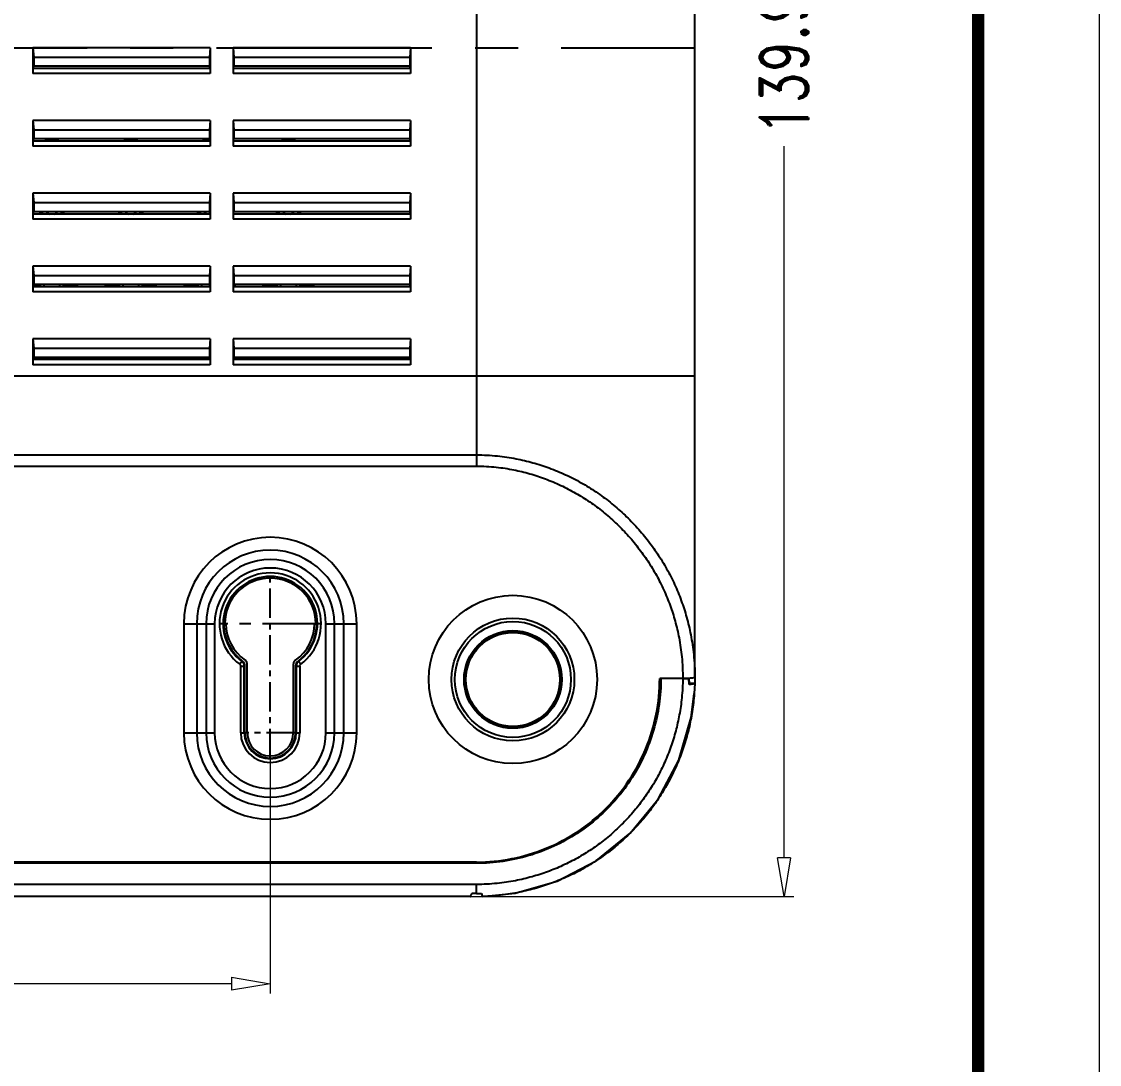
# Model space of a CAD drawing. Header units: millimetres. Extents: x 4086 to 4666, y 411 to 814.
# Drawn here: x 4577.5 to 4666.3, y 549.8 to 635.8 of the extents above; entities that cross this region are included whole.
import ezdxf

# ---------------------------------------------------------------- set-up
doc = ezdxf.new("R2010")
doc.units = ezdxf.units.MM
doc.linetypes.add('CENTER', pattern=[50.8, 31.75, -6.35, 6.35, -6.35])
doc.layers.add('dim', color=82, linetype='Continuous', lineweight=9)
doc.layers.add('from', color=7, linetype='Continuous', lineweight=13)
doc.styles.add('ROMAND', font='romand.shx', dxfattribs={"width": 0.75, "bigfont": 'gbcbig.shx'})
doc.dimstyles.new('YanXiu', dxfattribs={"dimtxt": 2.5, "dimasz": 2.2, "dimexe": 1, "dimexo": 0, "dimgap": 0.66, "dimtad": 0, "dimzin": 1, "dimdsep": 46, "dimtxsty": 'ROMAND', "dimblk": 'CLOSEDBLANK', "dimcen": 0, "dimclrd": 3, "dimclre": 3, "dimclrt": 7, "dimazin": 0, "dimtfac": 1, "dimtofl": 0, "dimtmove": 0, "dimatfit": 3, "dimldrblk": 'CLOSEDBLANK', "dimfxl": 1, "dimlwd": 5, "dimlwe": 5, "dimarcsym": 0})

# ---------------------------------------------------------------- blocks, each defined once
blk = doc.blocks.new('_ClosedBlank')
at = {"color": 0, "linetype": 'ByBlock', "lineweight": -2}
for p, q in [((-1, 0.167), (0, 0)), ((-1, 0.167), (-1, -0.167)), ((0, 0), (-1, -0.167))]:
    blk.add_line(p, q, dxfattribs=at)
blk = doc.blocks.new('*D119')
at = {"layer": 'Defpoints', "color": 0}
for p in [(4629.658, 703.546), (4614.452, 563.65), (4640.302, 563.65)]:
    blk.add_point(p, dxfattribs=at)
at = {"layer": 'dim', "color": 3, "lineweight": 5}
for p, q in [((4629.658, 703.546), (4641.101, 703.546)), ((4640.302, 700.346), (4640.302, 641.683)), ((4640.302, 566.85), (4640.302, 625.513)), ((4614.452, 563.65), (4641.101, 563.65))]:
    blk.add_line(p, q, dxfattribs=at)
at = {"layer": 'dim', "color": 3, "lineweight": 5, "xscale": 3.2, "yscale": 3.2, "zscale": 3.2}
for p, rotation in [((4640.302, 703.546), 90), ((4640.302, 563.65), 270)]:
    blk.add_blockref('_ClosedBlank', p, dxfattribs=dict(at, rotation=rotation))
at = {"layer": 'dim', "color": 7, "insert": (4640.302, 633.598), "char_height": 4, "attachment_point": 5, "rotation": 90, "style": 'ROMAND'}
blk.add_mtext('139.90', dxfattribs=at)
blk = doc.blocks.new('*D122')
at = {"layer": 'Defpoints', "color": 0}
for p in [(4457.958, 575.059), (4597.958, 575.006), (4597.958, 556.475)]:
    blk.add_point(p, dxfattribs=at)
at = {"layer": 'dim', "color": 3, "lineweight": 5}
for p, q in [((4457.958, 575.059), (4457.958, 555.675)), ((4597.958, 575.006), (4597.958, 555.675)), ((4461.158, 556.475), (4519.872, 556.475)), ((4594.758, 556.475), (4536.043, 556.475))]:
    blk.add_line(p, q, dxfattribs=at)
at = {"layer": 'dim', "color": 3, "lineweight": 5, "xscale": 3.2, "yscale": 3.2, "zscale": 3.2, "rotation": 180}
blk.add_blockref('_ClosedBlank', (4457.958, 556.475), dxfattribs=at)
at = {"layer": 'dim', "color": 3, "lineweight": 5, "xscale": 3.2, "yscale": 3.2, "zscale": 3.2}
blk.add_blockref('_ClosedBlank', (4597.958, 556.475), dxfattribs=at)
at = {"layer": 'dim', "color": 7, "insert": (4527.958, 556.475), "char_height": 4, "attachment_point": 5, "style": 'ROMAND'}
blk.add_mtext('140.00', dxfattribs=at)

msp = doc.modelspace()

# ---------------------------------------------------------------- linework, layer by layer
at = {"color": 7, "linetype": 'Continuous'}
for p, q in [((4632.958, 581.728), (4632.958, 702.506)), ((4614.957, 684.833), (4614.958, 599.131)), ((4578.4, 633.617), (4578.4, 631.492)), ((4578.4, 633.617), (4578.458, 632.847)), ((4593.015, 633.617), (4578.4, 633.617)), ((4593.015, 633.617), (4592.958, 632.847)), ((4593.015, 633.617), (4593.015, 631.492)), ((4594.9, 633.617), (4594.9, 631.492)), ((4594.9, 633.617), (4594.958, 632.847)), ((4609.515, 633.617), (4594.9, 633.617)), ((4609.515, 633.617), (4609.458, 632.847)), ((4609.515, 633.617), (4609.515, 631.492)), ((4578.458, 632.847), (4578.458, 632.093)), ((4578.458, 632.847), (4592.958, 632.847)), ((4592.958, 632.847), (4592.958, 632.093)), ((4594.958, 632.847), (4594.958, 632.093)), ((4594.958, 632.847), (4609.458, 632.847)), ((4609.458, 632.847), (4609.458, 632.093)), ((4578.458, 631.911), (4578.44, 632.093)), ((4592.975, 631.911), (4578.44, 631.911)), ((4592.958, 632.093), (4578.458, 632.093)), ((4592.958, 631.911), (4592.975, 632.093)), ((4594.958, 631.911), (4594.94, 632.093)), ((4609.475, 631.911), (4594.94, 631.911)), ((4609.458, 632.093), (4594.958, 632.093)), ((4609.458, 631.911), (4609.475, 632.093)), ((4593.015, 631.492), (4578.4, 631.492)), ((4609.515, 631.492), (4594.9, 631.492)), ((4578.4, 627.617), (4578.4, 625.492)), ((4578.4, 627.617), (4578.458, 626.847)), ((4593.015, 627.617), (4578.4, 627.617)), ((4593.015, 627.617), (4592.958, 626.847)), ((4593.015, 627.617), (4593.015, 625.492)), ((4594.9, 627.617), (4594.9, 625.492)), ((4594.9, 627.617), (4594.958, 626.847)), ((4609.515, 627.617), (4594.9, 627.617)), ((4609.515, 627.617), (4609.458, 626.847)), ((4609.515, 627.617), (4609.515, 625.492)), ((4578.458, 626.847), (4578.458, 626.093)), ((4578.458, 626.847), (4592.958, 626.847)), ((4592.958, 626.847), (4592.958, 626.093)), ((4594.958, 626.847), (4594.958, 626.093)), ((4594.958, 626.847), (4609.458, 626.847)), ((4609.458, 626.847), (4609.458, 626.093)), ((4593.015, 625.492), (4578.4, 625.492)), ((4578.458, 625.911), (4578.44, 626.093)), ((4592.975, 625.911), (4578.44, 625.911)), ((4592.958, 626.093), (4578.458, 626.093)), ((4592.958, 625.911), (4592.975, 626.093)), ((4609.515, 625.492), (4594.9, 625.492)), ((4594.958, 625.911), (4594.94, 626.093)), ((4609.475, 625.911), (4594.94, 625.911)), ((4609.458, 626.093), (4594.958, 626.093)), ((4609.458, 625.911), (4609.475, 626.093)), ((4578.4, 621.617), (4578.4, 619.492)), ((4578.4, 621.617), (4578.458, 620.847)), ((4593.015, 621.617), (4578.4, 621.617)), ((4593.015, 621.617), (4592.958, 620.847)), ((4593.015, 621.617), (4593.015, 619.492)), ((4594.9, 621.617), (4594.9, 619.492)), ((4594.9, 621.617), (4594.958, 620.847)), ((4609.515, 621.617), (4594.9, 621.617)), ((4609.515, 621.617), (4609.458, 620.847)), ((4609.515, 621.617), (4609.515, 619.492)), ((4578.458, 620.847), (4578.458, 620.093)), ((4578.458, 620.847), (4592.958, 620.847)), ((4592.958, 620.847), (4592.958, 620.093)), ((4594.958, 620.847), (4594.958, 620.093)), ((4594.958, 620.847), (4609.458, 620.847)), ((4609.458, 620.847), (4609.458, 620.093)), ((4593.015, 619.492), (4578.4, 619.492)), ((4578.458, 619.911), (4578.44, 620.093)), ((4592.975, 619.911), (4578.44, 619.911)), ((4592.958, 620.093), (4578.458, 620.093)), ((4592.958, 619.911), (4592.975, 620.093)), ((4609.515, 619.492), (4594.9, 619.492)), ((4594.958, 619.911), (4594.94, 620.093)), ((4609.475, 619.911), (4594.94, 619.911)), ((4609.458, 620.093), (4594.958, 620.093)), ((4609.458, 619.911), (4609.475, 620.093)), ((4578.4, 615.617), (4578.4, 613.492)), ((4578.4, 615.617), (4578.458, 614.847)), ((4593.015, 615.617), (4578.4, 615.617)), ((4578.458, 614.847), (4578.458, 614.093)), ((4578.458, 614.847), (4592.958, 614.847)), ((4593.015, 615.617), (4592.958, 614.847)), ((4592.958, 614.847), (4592.958, 614.093)), ((4593.015, 615.617), (4593.015, 613.492)), ((4594.9, 615.617), (4594.9, 613.492)), ((4594.9, 615.617), (4594.958, 614.847)), ((4609.515, 615.617), (4594.9, 615.617)), ((4594.958, 614.847), (4594.958, 614.093)), ((4594.958, 614.847), (4609.458, 614.847)), ((4609.515, 615.617), (4609.458, 614.847)), ((4609.458, 614.847), (4609.458, 614.093)), ((4609.515, 615.617), (4609.515, 613.492)), ((4578.458, 613.911), (4578.44, 614.093)), ((4578.449, 614.032), (4578.995, 614.032)), ((4578.449, 613.932), (4578.851, 613.932)), ((4592.958, 614.093), (4578.458, 614.093)), ((4578.959, 613.994), (4578.909, 613.994)), ((4580.92, 614.032), (4581.7, 614.032)), ((4581.006, 613.994), (4580.956, 613.994)), ((4581.064, 613.932), (4581.814, 613.932)), ((4581.7, 614.032), (4581.7, 614.093)), ((4584.601, 613.932), (4585.351, 613.932)), ((4584.715, 614.032), (4584.715, 614.093)), ((4584.715, 614.032), (4585.495, 614.032)), ((4585.459, 613.994), (4585.409, 613.994)), ((4587.42, 614.032), (4588.2, 614.032)), ((4587.506, 613.994), (4587.456, 613.994)), ((4587.564, 613.932), (4588.314, 613.932)), ((4588.2, 614.032), (4588.2, 614.093)), ((4591.101, 613.932), (4591.851, 613.932)), ((4591.215, 614.032), (4591.215, 614.093)), ((4591.215, 614.032), (4591.995, 614.032)), ((4591.959, 613.994), (4591.909, 613.994)), ((4592.958, 613.911), (4592.975, 614.093)), ((4594.958, 613.911), (4594.94, 614.093)), ((4609.458, 614.093), (4594.958, 614.093)), ((4597.601, 613.932), (4598.351, 613.932)), ((4597.715, 614.032), (4597.715, 614.093)), ((4597.715, 614.032), (4598.495, 614.032)), ((4598.459, 613.994), (4598.409, 613.994)), ((4600.42, 614.032), (4601.2, 614.032)), ((4600.506, 613.994), (4600.456, 613.994)), ((4600.564, 613.932), (4601.314, 613.932)), ((4601.2, 614.032), (4601.2, 614.093)), ((4609.458, 613.911), (4609.475, 614.093)), ((4593.015, 613.492), (4578.4, 613.492)), ((4592.975, 613.911), (4578.44, 613.911)), ((4609.515, 613.492), (4594.9, 613.492)), ((4609.475, 613.911), (4594.94, 613.911)), ((4578.4, 609.617), (4578.4, 607.492)), ((4578.4, 609.617), (4578.458, 608.847)), ((4593.015, 609.617), (4578.4, 609.617)), ((4593.015, 609.617), (4592.958, 608.847)), ((4593.015, 609.617), (4593.015, 607.492)), ((4594.9, 609.617), (4594.9, 607.492)), ((4594.9, 609.617), (4594.958, 608.847)), ((4609.515, 609.617), (4594.9, 609.617)), ((4609.515, 609.617), (4609.458, 608.847)), ((4609.515, 609.617), (4609.515, 607.492)), ((4578.458, 608.847), (4578.458, 608.093)), ((4578.458, 608.847), (4592.958, 608.847)), ((4592.958, 608.847), (4592.958, 608.093)), ((4594.958, 608.847), (4594.958, 608.093)), ((4594.958, 608.847), (4609.458, 608.847)), ((4609.458, 608.847), (4609.458, 608.093)), ((4578.458, 607.911), (4578.44, 608.093)), ((4592.975, 607.911), (4578.44, 607.911)), ((4592.958, 608.093), (4578.458, 608.093)), ((4592.958, 607.911), (4592.975, 608.093)), ((4594.958, 607.911), (4594.94, 608.093)), ((4609.475, 607.911), (4594.94, 607.911)), ((4609.458, 608.093), (4594.958, 608.093)), ((4609.458, 607.911), (4609.475, 608.093)), ((4593.015, 607.492), (4578.4, 607.492)), ((4609.515, 607.492), (4594.9, 607.492)), ((4632.958, 606.547), (4422.958, 606.547)), ((4440.958, 600.058), (4614.957, 600.058)), ((4440.958, 599.131), (4614.958, 599.131)), ((4590.836, 586.147), (4590.836, 577.147)), ((4590.836, 586.147), (4593.372, 586.147)), ((4591.897, 586.147), (4591.897, 577.147)), ((4592.665, 586.147), (4592.665, 577.147)), ((4593.372, 586.147), (4593.372, 577.147)), ((4594.208, 586.147), (4594.308, 586.147)), ((4601.608, 586.147), (4601.708, 586.147)), ((4602.543, 577.147), (4602.543, 586.147)), ((4602.543, 586.147), (4605.079, 586.147)), ((4603.25, 577.147), (4603.25, 586.147)), ((4604.018, 577.147), (4604.018, 586.147)), ((4605.079, 577.147), (4605.079, 586.147)), ((4595.619, 583.039), (4595.439, 582.8)), ((4595.669, 583.067), (4595.619, 583.039)), ((4600.246, 583.067), (4600.296, 583.039)), ((4600.476, 582.8), (4600.296, 583.039)), ((4595.519, 577.147), (4595.519, 582.64)), ((4595.519, 582.64), (4595.819, 582.64)), ((4595.819, 577.147), (4595.819, 582.64)), ((4595.871, 577.147), (4595.871, 582.666)), ((4596.058, 577.147), (4596.058, 582.813)), ((4599.858, 582.813), (4599.858, 577.147)), ((4600.044, 582.666), (4600.044, 577.147)), ((4600.097, 582.64), (4600.097, 577.147)), ((4600.097, 582.64), (4600.396, 582.64)), ((4600.396, 582.64), (4600.396, 577.147)), ((4631.957, 581.627), (4630.058, 581.627)), ((4632.484, 581.122), (4632.457, 581.638)), ((4632.462, 581.64), (4632.484, 581.231)), ((4632.484, 581.231), (4632.484, 581.122)), ((4632.484, 581.231), (4632.95, 581.231)), ((4632.95, 581.224), (4632.908, 580.393)), ((4632.95, 581.728), (4632.95, 581.224)), ((4590.836, 577.147), (4593.372, 577.147)), ((4595.519, 577.147), (4595.871, 577.147)), ((4600.044, 577.147), (4600.396, 577.147)), ((4602.543, 577.147), (4605.079, 577.147)), ((4614.958, 566.497), (4440.958, 566.497)), ((4614.957, 566.397), (4440.958, 566.397)), ((4614.958, 566.497), (4614.958, 566.397)), ((4614.958, 564.654), (4440.958, 564.654)), ((4614.958, 563.905), (4614.958, 564.654)), ((4614.462, 563.654), (4441.453, 563.654)), ((4614.958, 563.905), (4614.558, 563.905)), ((4614.958, 563.905), (4615.358, 563.905))]:
    msp.add_line(p, q, dxfattribs=at)
at = {"color": 1, "linetype": 'CENTER', "ltscale": 0.55958}
msp.add_line((4422.958, 633.599), (4632.958, 633.599), dxfattribs=at)
at = {"color": 1, "linetype": 'CENTER', "ltscale": 0.076}
for p, q in [((4597.958, 575.057), (4597.958, 590.272)), ((4600.048, 577.147), (4595.868, 577.147))]:
    msp.add_line(p, q, dxfattribs=at)
at = {"color": 1, "linetype": 'CENTER', "ltscale": 0.15}
msp.add_line((4602.083, 586.147), (4593.833, 586.147), dxfattribs=at)
at = {"color": 7, "linetype": 'Continuous'}
msp.add_lwpolyline([(4615.454, 563.661), (4618.149, 563.943), (4621.607, 564.933), (4624.808, 566.597), (4627.616, 568.877), (4629.923, 571.677), (4631.624, 574.896), (4632.648, 578.403), (4632.908, 580.393)], dxfattribs=at)
for radius in [6.937, 5.061, 4.78, 4.026, 3.97, 3.871]:
    msp.add_circle((4617.958, 581.547), radius, dxfattribs=at)
for centre, radius, start, end in [((4579.958, 627.047), 1.113, 240.6102, 299.3898), ((4579.958, 627.047), 1, 255.88736, 284.11264), ((4586.458, 627.047), 1.113, 240.6102, 299.3898), ((4586.458, 627.047), 1, 255.88736, 284.11264), ((4592.958, 627.047), 1.113, 240.6102, 269.80579), ((4592.958, 627.047), 1, 255.88736, 270), ((4599.458, 627.047), 1.113, 240.6102, 299.3898), ((4599.458, 627.047), 1, 255.88736, 284.11264), ((4579.958, 620.547), 1.113, 204.26498, 215.50719), ((4579.958, 620.547), 1, 207.21715, 220.19728), ((4579.958, 620.547), 0.962, 208.23543, 221.39192), ((4579.958, 620.547), 0.663, 223.41964, 254.33378), ((4579.958, 620.547), 0.663, 285.62376, 316.56793), ((4579.958, 620.547), 0.962, 318.46253, 331.85191), ((4579.958, 620.547), 1, 319.80272, 332.78285), ((4579.958, 620.547), 1.113, 324.49281, 335.73502), ((4586.458, 620.547), 1.113, 204.26498, 215.50719), ((4586.458, 620.547), 1, 207.21715, 220.19728), ((4586.458, 620.547), 0.962, 208.23543, 221.39192), ((4586.458, 620.547), 0.663, 223.41964, 254.33378), ((4586.458, 620.547), 0.663, 285.62376, 316.56793), ((4586.458, 620.547), 0.962, 318.46253, 331.85191), ((4586.458, 620.547), 1, 319.80272, 332.78285), ((4586.458, 620.547), 1.113, 324.49281, 335.73502), ((4592.958, 620.547), 1.113, 204.26498, 215.50719), ((4592.958, 620.547), 1, 207.21715, 220.19728), ((4592.958, 620.547), 0.962, 208.23543, 221.39192), ((4592.958, 620.547), 0.663, 223.41964, 251.01755), ((4599.458, 620.547), 1.113, 204.26498, 215.50719), ((4599.458, 620.547), 1, 207.21715, 220.19728), ((4599.458, 620.547), 0.962, 208.23543, 221.39192), ((4599.458, 620.547), 0.663, 223.41964, 254.33378), ((4599.458, 620.547), 0.663, 285.62376, 316.56793), ((4599.458, 620.547), 0.962, 318.46253, 331.85191), ((4599.458, 620.547), 1, 319.80272, 332.78285), ((4599.458, 620.547), 1.113, 324.49281, 335.73502), ((4581.216, 611.801), 3.183, 136.44191, 137.98431), ((4579.958, 614.047), 1, 183.00412, 188.13688), ((4580.857, 612.2), 2.612, 133.54864, 135.45874), ((4579.958, 614.047), 0.962, 180.88698, 188.12748), ((4579.958, 614.047), 0.663, 175.91502, 191.85978), ((4579.958, 614.047), 0.663, 348.21552, 4.09402), ((4579.058, 612.2), 2.612, 44.54126, 46.45136), ((4579.958, 614.047), 0.962, 351.91468, 359.11302), ((4579.958, 614.047), 1, 351.86312, 356.99588), ((4578.749, 611.848), 3.115, 42.77526, 43.56661), ((4578.647, 611.753), 3.254, 42.024, 42.77547), ((4578.584, 610.367), 4.81, 47.8178, 49.6308), ((4587.831, 610.367), 4.81, 130.3692, 132.1822), ((4587.716, 611.801), 3.183, 136.44191, 137.98431), ((4586.458, 614.047), 1, 183.00412, 188.13688), ((4587.357, 612.2), 2.612, 133.54864, 135.45874), ((4586.458, 614.047), 0.962, 180.88698, 188.12748), ((4586.458, 614.047), 0.663, 175.91502, 191.85978), ((4586.458, 614.047), 0.663, 348.21552, 4.09402), ((4585.558, 612.2), 2.612, 44.54126, 46.45136), ((4586.458, 614.047), 0.962, 351.91468, 359.11302), ((4586.458, 614.047), 1, 351.86312, 356.99588), ((4585.249, 611.848), 3.115, 42.77526, 43.56661), ((4585.147, 611.753), 3.254, 42.024, 42.77547), ((4585.084, 610.367), 4.81, 47.8178, 49.6308), ((4594.331, 610.367), 4.81, 130.3692, 132.1822), ((4594.216, 611.801), 3.183, 136.44191, 137.98431), ((4592.958, 614.047), 1, 183.00412, 188.13688), ((4593.857, 612.2), 2.612, 133.54864, 135.45874), ((4592.958, 614.047), 0.962, 180.88698, 188.12748), ((4592.958, 614.047), 0.663, 175.91502, 191.85978), ((4594.817, 614.229), 0.296, 298.72603, 332.47922), ((4600.831, 610.367), 4.81, 130.3692, 132.1822), ((4600.716, 611.801), 3.183, 136.44191, 137.98431), ((4599.458, 614.047), 1, 183.00412, 188.13688), ((4600.357, 612.2), 2.612, 133.54864, 135.45874), ((4599.458, 614.047), 0.962, 180.88698, 188.12748), ((4599.458, 614.047), 0.663, 175.91502, 191.85978), ((4599.458, 614.047), 0.663, 348.21552, 4.09402), ((4598.558, 612.2), 2.612, 44.54126, 46.45136), ((4599.458, 614.047), 0.962, 351.91468, 359.11302), ((4599.458, 614.047), 1, 351.86312, 356.99588), ((4598.249, 611.848), 3.115, 42.77526, 43.56661), ((4598.147, 611.753), 3.254, 42.024, 42.77547), ((4598.084, 610.367), 4.81, 47.8178, 49.6308), ((4597.958, 586.147), 7.121, 0, 180), ((4597.958, 586.147), 6.061, 0, 180), ((4597.958, 586.147), 5.293, 0, 180), ((4597.958, 586.147), 4.586, 0, 180), ((4597.958, 586.147), 4.189, 306.96214, 233.04663), ((4597.958, 586.147), 3.889, 306.96016, 233.03984), ((4597.958, 586.147), 3.75, 0, 180), ((4597.958, 586.147), 3.836, 181.72131, 233.38573), ((4597.958, 586.147), 3.65, 180, 235.39781), ((4597.958, 586.147), 3.65, 304.60219, 0), ((4597.958, 586.147), 3.836, 306.61427, 358.27869), ((4595.318, 582.64), 0.5, 0.01316, 53.02655), ((4595.371, 582.666), 0.5, 359.99896, 53.38678), ((4595.658, 582.813), 0.4, 18.45665, 55.3999), ((4595.656, 582.813), 0.402, 0.0497, 18.40484), ((4600.257, 582.813), 0.4, 143.07, 180.0021), ((4600.259, 582.812), 0.402, 124.65202, 143.01806), ((4600.544, 582.666), 0.5, 126.61322, 180.00104), ((4600.597, 582.64), 0.5, 126.97351, 179.9866), ((4587.115, 600.081), 19.493, 296.51974, 296.69259), ((4608.822, 600.126), 19.542, 243.30752, 243.47993), ((4631.966, 592.927), 11.3, 269.9546, 271.67637), ((4632.037, 590.402), 8.774, 271.69828, 272.19982), ((4632.079, 589.307), 7.678, 272.1988, 272.82051), ((4597.958, 577.147), 7.121, 180, 0), ((4597.958, 577.147), 6.061, 180, 0), ((4597.958, 577.147), 5.293, 180, 0), ((4597.958, 577.147), 4.586, 180, 0), ((4597.958, 577.147), 2.439, 180, 0), ((4597.958, 577.147), 2.139, 180, 0), ((4597.958, 577.147), 2.086, 180, 0), ((4597.958, 577.147), 1.9, 180, 0)]:
    msp.add_arc(centre, radius, start, end, dxfattribs=at)
for start_param, end_param in [(7.006121, 7.026224), (-0.743039, -0.722936)]:
    msp.add_ellipse((4597.958, 579.722), major_axis=(0, 8.568), ratio=0.661589, start_param=start_param, end_param=end_param, dxfattribs=at)
for points, start_tangent, end_tangent in [([(4581.7, 614.032), (4581.863, 614.081), (4581.875, 614.09)], (0.999995, 0.003223), (0.809207, 0.587524)), ([(4582.079, 614.092), (4581.973, 613.977), (4581.814, 613.932)], (-0.462717, -0.886506), (-1, 0)), ([(4584.601, 613.932), (4584.441, 613.978), (4584.336, 614.092)], (-1, 0), (-0.463353, 0.886174)), ([(4584.54, 614.09), (4584.552, 614.081), (4584.715, 614.032)], (0.809207, -0.587523), (0.999995, -0.003223)), ([(4588.2, 614.032), (4588.363, 614.081), (4588.375, 614.09)], (0.999995, 0.003223), (0.809207, 0.587524)), ([(4588.579, 614.092), (4588.473, 613.977), (4588.314, 613.932)], (-0.462717, -0.886506), (-1, 0)), ([(4591.101, 613.932), (4590.941, 613.978), (4590.836, 614.092)], (-1, 0), (-0.463353, 0.886174)), ([(4591.04, 614.09), (4591.052, 614.081), (4591.215, 614.032)], (0.809207, -0.587524), (0.999995, -0.003223)), ([(4597.601, 613.932), (4597.441, 613.978), (4597.336, 614.092)], (-1, 0), (-0.463353, 0.886174)), ([(4597.54, 614.09), (4597.552, 614.081), (4597.715, 614.032)], (0.809207, -0.587524), (0.999995, -0.003223)), ([(4601.2, 614.032), (4601.363, 614.081), (4601.375, 614.09)], (0.999995, 0.003223), (0.809207, 0.587524)), ([(4601.579, 614.092), (4601.473, 613.977), (4601.314, 613.932)], (-0.462717, -0.886506), (-1, 0)), ([(4614.957, 600.058), (4616.682, 599.969), (4618.212, 599.743), (4619.602, 599.414), (4620.95, 598.979), (4622.293, 598.423), (4623.587, 597.76), (4624.813, 597.001), (4625.974, 596.148), (4627.067, 595.205), (4628.086, 594.179), (4629.022, 593.079), (4629.871, 591.908), (4630.628, 590.668), (4631.284, 589.372), (4631.83, 588.042), (4632.269, 586.682), (4632.615, 585.229), (4632.86, 583.597), (4632.958, 581.728)], (1, -0.000009), (-0.000033, -1)), ([(4614.958, 599.131), (4616.589, 599.045), (4618.038, 598.825), (4619.355, 598.506), (4620.632, 598.085), (4621.904, 597.548), (4623.127, 596.911), (4624.286, 596.183), (4625.385, 595.366), (4626.419, 594.464), (4627.382, 593.484), (4628.267, 592.435), (4629.068, 591.32), (4629.781, 590.141), (4630.398, 588.909), (4630.911, 587.647), (4631.324, 586.353), (4631.648, 584.969), (4631.874, 583.41), (4631.957, 581.627)], (1, -0.000026), (-0.005972, -0.999982)), ([(4595.44, 582.8), (4595.462, 582.779), (4595.483, 582.753), (4595.501, 582.722), (4595.514, 582.683), (4595.519, 582.64)], (0.799076, -0.60123), (0.000183, -1)), ([(4600.396, 582.64), (4600.399, 582.67), (4600.407, 582.703), (4600.421, 582.736), (4600.444, 582.769), (4600.476, 582.8)], (-0.000033, 1), (0.798957, 0.601388)), ([(4630.158, 581.627), (4630.004, 579.48), (4629.551, 577.374), (4628.806, 575.349), (4627.782, 573.455), (4626.497, 571.718), (4624.977, 570.176), (4623.241, 568.856), (4621.33, 567.8), (4619.277, 567.028), (4617.138, 566.557), (4614.957, 566.397)], (-0.00001, -1), (-1, 0)), ([(4614.958, 566.497), (4617.859, 566.783), (4620.692, 567.632), (4623.324, 569.031), (4625.636, 570.932), (4627.525, 573.242), (4628.92, 575.867), (4629.77, 578.701), (4630.058, 581.627)], (1, 0), (0.00001, 1)), ([(4631.957, 581.627), (4631.874, 580.042), (4631.673, 578.625), (4631.375, 577.302), (4630.976, 576.011), (4630.473, 574.743), (4629.869, 573.519), (4629.171, 572.352), (4628.38, 571.246), (4627.504, 570.205), (4626.549, 569.237), (4625.521, 568.348), (4624.428, 567.545), (4623.27, 566.831), (4622.057, 566.213), (4620.81, 565.699), (4619.533, 565.287), (4618.171, 564.965), (4616.654, 564.741), (4614.958, 564.654)], (-0.005939, -0.999982), (-1, -0.000014)), ([(4632.958, 581.728), (4632.881, 581.684), (4632.665, 581.652), (4632.34, 581.633), (4631.957, 581.627)], (-0.000066, -1), (-1, -0.000012)), ([(4632.95, 581.224), (4632.895, 581.185), (4632.735, 581.149), (4632.484, 581.122)], (-0.000529, -1), (-0.997075, -0.076431)), ([(4632.908, 580.393), (4632.834, 579.628), (4632.608, 578.192), (4632.285, 576.839), (4631.859, 575.512), (4631.328, 574.209), (4630.697, 572.951), (4629.97, 571.751), (4629.152, 570.612), (4628.248, 569.539), (4627.265, 568.54), (4626.21, 567.621), (4625.086, 566.786), (4623.898, 566.04), (4622.652, 565.389), (4621.371, 564.844), (4620.063, 564.402), (4618.683, 564.051), (4617.159, 563.794), (4615.455, 563.664)], (-0.074352, -0.997232), (-0.999601, -0.028262)), ([(4614.459, 563.652), (4614.483, 563.706), (4614.558, 563.905)], (0.986481, 0.163877), (0.338231, 0.941063)), ([(4615.358, 563.905), (4615.409, 563.765), (4615.443, 563.682), (4615.454, 563.662)], (0.338712, -0.94089), (0.781691, -0.623666))]:
    msp.add_spline(points, degree=3, dxfattribs=dict(at, start_tangent=start_tangent, end_tangent=end_tangent))
at = {"layer": 'from'}
msp.add_lwpolyline([(4086.243, 410.979), (4666.302, 410.979), (4666.302, 814.068), (4086.243, 814.068)], close=True, dxfattribs=at)
at = {"layer": 'from', "const_width": 1}
msp.add_lwpolyline([(4096.239, 420.976), (4096.239, 804.071), (4656.305, 804.071), (4656.305, 420.976), (4096.239, 420.976)], dxfattribs=at)

# ---------------------------------------------------------------- dimensions: what is measured, and where the dimension line sits
at = {"layer": 'dim'}
dim = msp.add_linear_dim(base=(4640.302, 563.65), p1=(4629.658, 703.546), p2=(4614.452, 563.65), angle=90, dimstyle='YanXiu', override={"dimtxt": 4, "dimasz": 3.2, "dimexe": 0.7996, "dimgap": 0.7996}, dxfattribs=at)
dim.commit()
dim.dimension.update_dxf_attribs({"geometry": '*D119', "text_midpoint": (4640.302, 633.598)})
dim = msp.add_linear_dim(base=(4597.958, 556.475), p1=(4457.958, 575.059), p2=(4597.958, 575.006), dimstyle='YanXiu', override={"dimtxt": 4, "dimasz": 3.2, "dimexe": 0.7996, "dimgap": 0.7996}, dxfattribs=at)
dim.commit()
dim.dimension.update_dxf_attribs({"geometry": '*D122', "text_midpoint": (4527.958, 556.475)})

doc.saveas('drawing.dxf')
